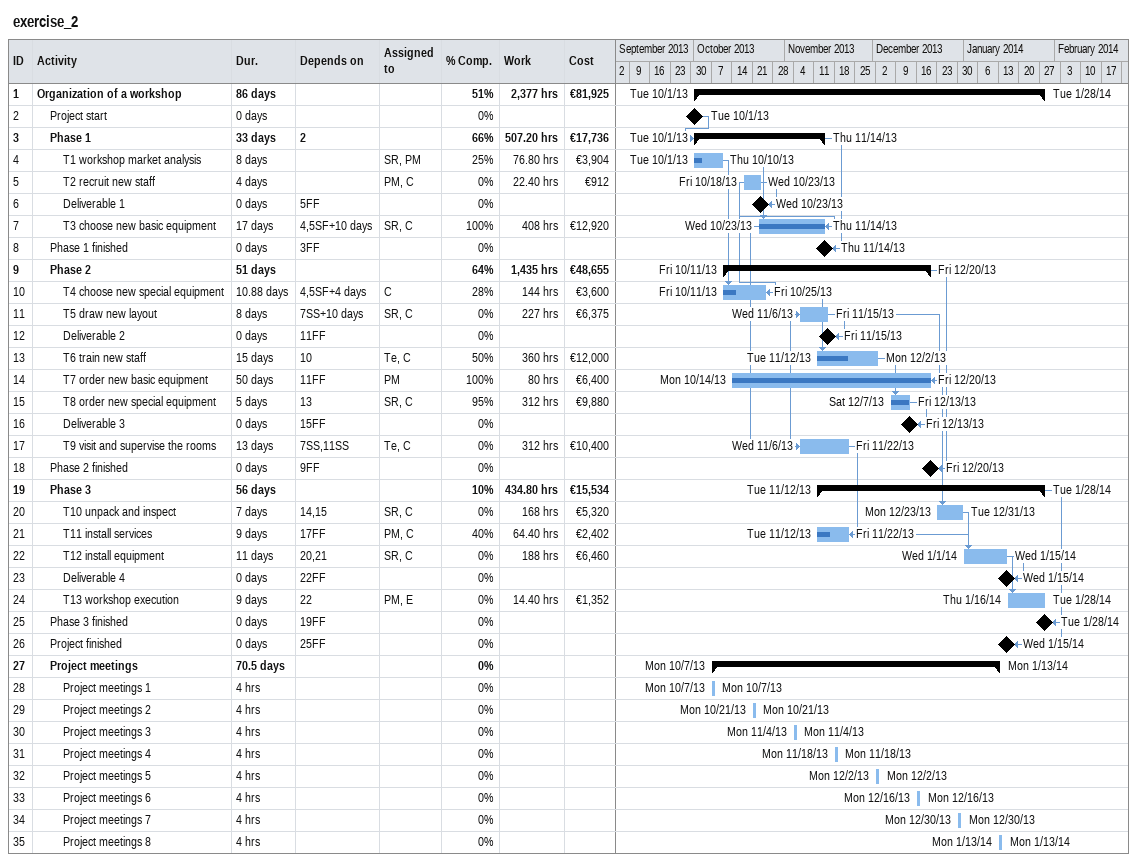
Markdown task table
exercise_2

| ID | Level | Task | Duration | Start | Finish | Predecessors | Resources | % complete | Work (h) | Cost (€) |
|---|---|---|---|---|---|---|---|---|---|---|
| 1 | 1 | **Organization of a workshop** | 86d | 2013-10-01 | 2014-01-28 |  |  | 51 | 2377 | 81925 |
| 2 | 2 | Project start | 0d | 2013-10-01 | 2013-10-01 |  |  | 0 |  |  |
| 3 | 2 | **Phase 1** | 33d | 2013-10-01 | 2013-11-14 | 2 |  | 66 | 507.20 | 17736 |
| 4 | 3 | T1 workshop market analysis | 8d | 2013-10-01 | 2013-10-10 |  | SR, PM | 25 | 76.80 | 3904 |
| 5 | 3 | T2 recruit new staff | 4d | 2013-10-18 | 2013-10-23 |  | PM, C | 0 | 22.40 | 912 |
| 6 | 3 | Deliverable 1 | 0d | 2013-10-23 | 2013-10-23 | 5FF |  | 0 |  |  |
| 7 | 3 | T3 choose new basic equipment | 17d | 2013-10-23 | 2013-11-14 | 4, 5SF+10d | SR, C | 100 | 408 | 12920 |
| 8 | 2 | Phase 1 finished | 0d | 2013-11-14 | 2013-11-14 | 3FF |  | 0 |  |  |
| 9 | 2 | **Phase 2** | 51d | 2013-10-11 | 2013-12-20 |  |  | 64 | 1435 | 48655 |
| 10 | 3 | T4 choose new special equipment | 10.88d | 2013-10-11 | 2013-10-25 | 4, 5SF+4d | C | 28 | 144 | 3600 |
| 11 | 3 | T5 draw new layout | 8d | 2013-11-06 | 2013-11-15 | 7SS+10d | SR, C | 0 | 227 | 6375 |
| 12 | 3 | Deliverable 2 | 0d | 2013-11-15 | 2013-11-15 | 11FF |  | 0 |  |  |
| 13 | 3 | T6 train new staff | 15d | 2013-11-12 | 2013-12-02 | 10 | Te, C | 50 | 360 | 12000 |
| 14 | 3 | T7 order new basic equipment | 50d | 2013-10-14 | 2013-12-20 | 11FF | PM | 100 | 80 | 6400 |
| 15 | 3 | T8 order new special equipment | 5d | 2013-12-07 | 2013-12-13 | 13 | SR, C | 95 | 312 | 9880 |
| 16 | 3 | Deliverable 3 | 0d | 2013-12-13 | 2013-12-13 | 15FF |  | 0 |  |  |
| 17 | 3 | T9 visit and supervise the rooms | 13d | 2013-11-06 | 2013-11-22 | 7SS, 11SS | Te, C | 0 | 312 | 10400 |
| 18 | 2 | Phase 2 finished | 0d | 2013-12-20 | 2013-12-20 | 9FF |  | 0 |  |  |
| 19 | 2 | **Phase 3** | 56d | 2013-11-12 | 2014-01-28 |  |  | 10 | 434.80 | 15534 |
| 20 | 3 | T10 unpack and inspect | 7d | 2013-12-23 | 2013-12-31 | 14, 15 | SR, C | 0 | 168 | 5320 |
| 21 | 3 | T11 install services | 9d | 2013-11-12 | 2013-11-22 | 17FF | PM, C | 40 | 64.40 | 2402 |
| 22 | 3 | T12 install equipment | 11d | 2014-01-01 | 2014-01-15 | 20, 21 | SR, C | 0 | 188 | 6460 |
| 23 | 3 | Deliverable 4 | 0d | 2014-01-15 | 2014-01-15 | 22FF |  | 0 |  |  |
| 24 | 3 | T13 workshop execution | 9d | 2014-01-16 | 2014-01-28 | 22 | PM, E | 0 | 14.40 | 1352 |
| 25 | 2 | Phase 3 finished | 0d | 2014-01-28 | 2014-01-28 | 19FF |  | 0 |  |  |
| 26 | 2 | Project finished | 0d | 2014-01-15 | 2014-01-15 | 25FF |  | 0 |  |  |
| 27 | 2 | **Project meetings** | 70.5d | 2013-10-07 | 2014-01-13 |  |  | 0 |  |  |
| 28 | 3 | Project meetings 1 | 4h | 2013-10-07 | 2013-10-07 |  |  | 0 |  |  |
| 29 | 3 | Project meetings 2 | 4h | 2013-10-21 | 2013-10-21 |  |  | 0 |  |  |
| 30 | 3 | Project meetings 3 | 4h | 2013-11-04 | 2013-11-04 |  |  | 0 |  |  |
| 31 | 3 | Project meetings 4 | 4h | 2013-11-18 | 2013-11-18 |  |  | 0 |  |  |
| 32 | 3 | Project meetings 5 | 4h | 2013-12-02 | 2013-12-02 |  |  | 0 |  |  |
| 33 | 3 | Project meetings 6 | 4h | 2013-12-16 | 2013-12-16 |  |  | 0 |  |  |
| 34 | 3 | Project meetings 7 | 4h | 2013-12-30 | 2013-12-30 |  |  | 0 |  |  |
| 35 | 3 | Project meetings 8 | 4h | 2014-01-13 | 2014-01-13 |  |  | 0 |  |  |
